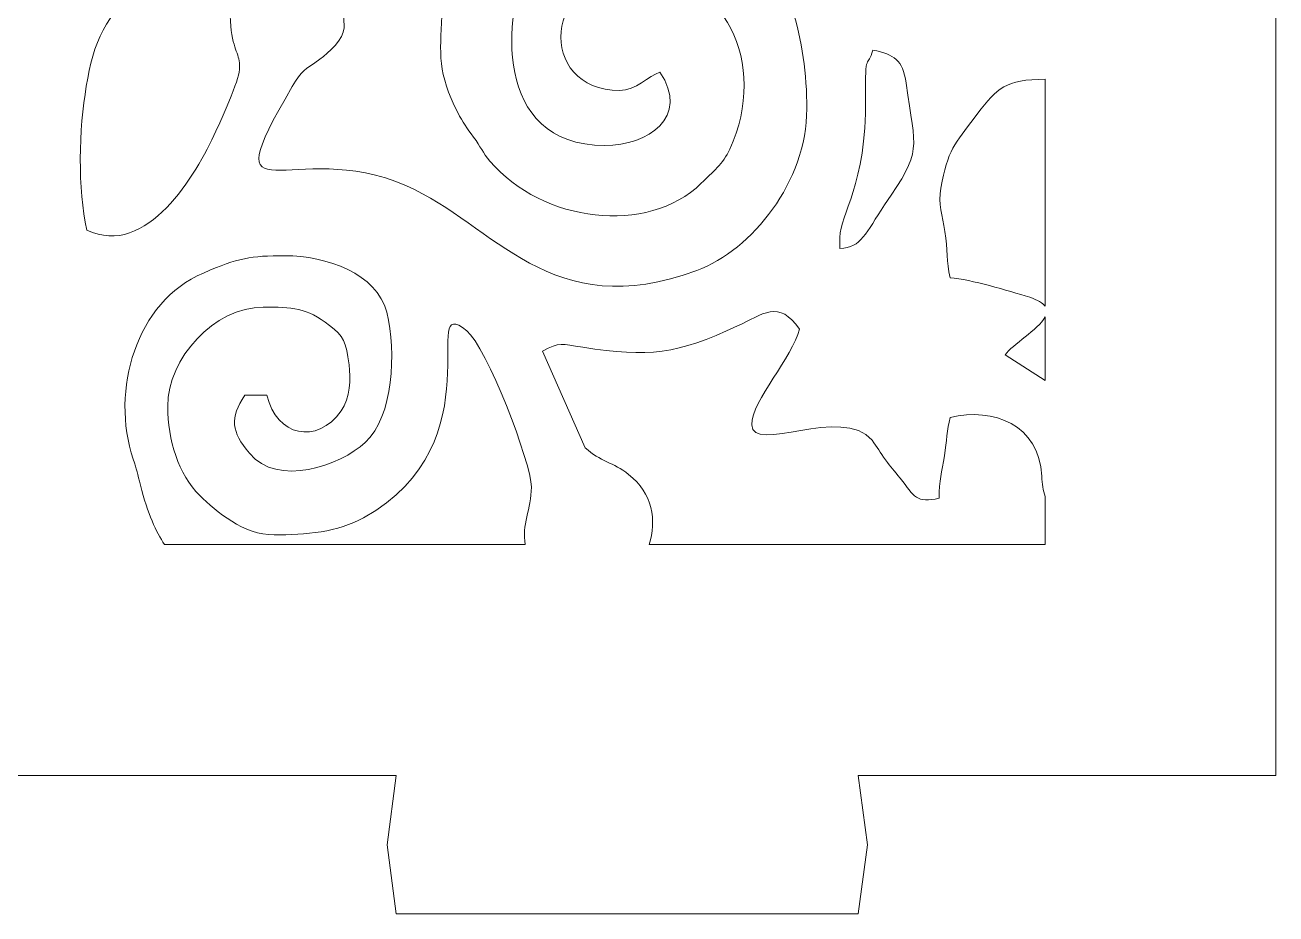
# Model space of a CAD drawing. Header units: centimetres. Extents: x -74 to 37, y -17 to 14.
# Drawn here: x 6.835 to 9.544, y 3.151 to 5.076 of the extents above; entities that cross this region are included whole.
import ezdxf

# ---------------------------------------------------------------- set-up
doc = ezdxf.new("R2010")
doc.units = ezdxf.units.CM
doc.header["$MEASUREMENT"] = 0
doc.layers.add('layer 1', color=7, linetype='Continuous')

msp = doc.modelspace()

# ---------------------------------------------------------------- linework, layer by layer
at = {"layer": 'layer 1', "color": 250, "lineweight": 9}
for points, knots in [([(4.40531, 13.45147), (4.40531, 13.45147), (4.85756, 13.45147), (4.85756, 13.45147), (4.85756, 13.45147), (4.85756, 13.45147), (5.3098, 13.45147), (5.3098, 13.45147), (5.3098, 13.45147), (5.3098, 13.45147), (5.2898, 13.60147), (5.2898, 13.60147), (5.2898, 13.60147), (5.2898, 13.60147), (5.3098, 13.75147), (5.3098, 13.75147), (5.3098, 13.75147), (5.3098, 13.75147), (5.8098, 13.75147), (5.8098, 13.75147), (5.8098, 13.75147), (5.8098, 13.75147), (6.3098, 13.75147), (6.3098, 13.75147), (6.3098, 13.75147), (6.3098, 13.75147), (6.3298, 13.60147), (6.3298, 13.60147), (6.3298, 13.60147), (6.3298, 13.60147), (6.3098, 13.45147), (6.3098, 13.45147), (6.3098, 13.45147), (6.3098, 13.45147), (6.9745, 13.45147), (6.9745, 13.45147), (6.9745, 13.45147), (6.9745, 13.45147), (7.6392, 13.45147), (7.6392, 13.45147), (7.6392, 13.45147), (7.6392, 13.45147), (7.6192, 13.60147), (7.6192, 13.60147), (7.6192, 13.60147), (7.6192, 13.60147), (7.6392, 13.75147), (7.6392, 13.75147), (7.6392, 13.75147), (7.6392, 13.75147), (8.1392, 13.75147), (8.1392, 13.75147), (8.1392, 13.75147), (8.1392, 13.75147), (8.6392, 13.75147), (8.6392, 13.75147), (8.6392, 13.75147), (8.6392, 13.75147), (8.6592, 13.60147), (8.6592, 13.60147), (8.6592, 13.60147), (8.6592, 13.60147), (8.6392, 13.45147), (8.6392, 13.45147), (8.6392, 13.45147), (8.6392, 13.45147), (9.5437, 13.45147), (9.5437, 13.45147), (9.5437, 13.45147), (9.5437, 13.45147), (9.5437, 3.45147), (9.5437, 3.45147), (9.5437, 3.45147), (9.5437, 3.45147), (9.09145, 3.45147), (9.09145, 3.45147), (9.09145, 3.45147), (9.09145, 3.45147), (8.6392, 3.45147), (8.6392, 3.45147), (8.6392, 3.45147), (8.6392, 3.45147), (8.6592, 3.30147), (8.6592, 3.30147), (8.6592, 3.30147), (8.6592, 3.30147), (8.6392, 3.15147), (8.6392, 3.15147), (8.6392, 3.15147), (8.6392, 3.15147), (8.1392, 3.15147), (8.1392, 3.15147), (8.1392, 3.15147), (8.1392, 3.15147), (7.6392, 3.15147), (7.6392, 3.15147), (7.6392, 3.15147), (7.6392, 3.15147), (7.6192, 3.30147), (7.6192, 3.30147), (7.6192, 3.30147), (7.6192, 3.30147), (7.6392, 3.45147), (7.6392, 3.45147), (7.6392, 3.45147), (7.6392, 3.45147), (6.9745, 3.45147), (6.9745, 3.45147), (6.9745, 3.45147), (6.9745, 3.45147), (6.3098, 3.45147), (6.3098, 3.45147), (6.3098, 3.45147), (6.3098, 3.45147), (6.3298, 3.30147), (6.3298, 3.30147), (6.3298, 3.30147), (6.3298, 3.30147), (6.3098, 3.15147), (6.3098, 3.15147), (6.3098, 3.15147), (6.3098, 3.15147), (5.8098, 3.15147), (5.8098, 3.15147), (5.8098, 3.15147), (5.8098, 3.15147), (5.3098, 3.15147), (5.3098, 3.15147), (5.3098, 3.15147), (5.3098, 3.15147), (5.2898, 3.30147), (5.2898, 3.30147), (5.2898, 3.30147), (5.2898, 3.30147), (5.3098, 3.45147), (5.3098, 3.45147), (5.3098, 3.45147), (5.3098, 3.45147), (4.40531, 3.45147), (4.40531, 3.45147), (4.40531, 3.45147), (4.40531, 3.45147), (4.40531, 13.45147), (4.40531, 13.45147)], [0, 0, 0, 0, 0.027027, 0.027027, 0.027027, 0.027027, 0.0540541, 0.0540541, 0.0540541, 0.0540541, 0.0810811, 0.0810811, 0.0810811, 0.0810811, 0.1081081, 0.1081081, 0.1081081, 0.1081081, 0.1351351, 0.1351351, 0.1351351, 0.1351351, 0.1621622, 0.1621622, 0.1621622, 0.1621622, 0.1891892, 0.1891892, 0.1891892, 0.1891892, 0.2162162, 0.2162162, 0.2162162, 0.2162162, 0.2432432, 0.2432432, 0.2432432, 0.2432432, 0.2702703, 0.2702703, 0.2702703, 0.2702703, 0.2972973, 0.2972973, 0.2972973, 0.2972973, 0.3243243, 0.3243243, 0.3243243, 0.3243243, 0.3513514, 0.3513514, 0.3513514, 0.3513514, 0.3783784, 0.3783784, 0.3783784, 0.3783784, 0.4054054, 0.4054054, 0.4054054, 0.4054054, 0.4324324, 0.4324324, 0.4324324, 0.4324324, 0.4594595, 0.4594595, 0.4594595, 0.4594595, 0.4864865, 0.4864865, 0.4864865, 0.4864865, 0.5135135, 0.5135135, 0.5135135, 0.5135135, 0.5405405, 0.5405405, 0.5405405, 0.5405405, 0.5675676, 0.5675676, 0.5675676, 0.5675676, 0.5945946, 0.5945946, 0.5945946, 0.5945946, 0.6216216, 0.6216216, 0.6216216, 0.6216216, 0.6486486, 0.6486486, 0.6486486, 0.6486486, 0.6756757, 0.6756757, 0.6756757, 0.6756757, 0.7027027, 0.7027027, 0.7027027, 0.7027027, 0.7297297, 0.7297297, 0.7297297, 0.7297297, 0.7567568, 0.7567568, 0.7567568, 0.7567568, 0.7837838, 0.7837838, 0.7837838, 0.7837838, 0.8108108, 0.8108108, 0.8108108, 0.8108108, 0.8378378, 0.8378378, 0.8378378, 0.8378378, 0.8648649, 0.8648649, 0.8648649, 0.8648649, 0.8918919, 0.8918919, 0.8918919, 0.8918919, 0.9189189, 0.9189189, 0.9189189, 0.9189189, 0.9459459, 0.9459459, 0.9459459, 0.9459459, 1, 1, 1, 1]), ([(6.96927, 4.63207), (6.94879, 4.71998), (6.95227, 4.85103), (6.96796, 4.94353), (6.96796, 4.94353), (6.98378, 5.03675), (7.00823, 5.10349), (7.08975, 5.15574), (7.08975, 5.15574), (7.08975, 5.15574), (7.20509, 5.21534), (7.20509, 5.21534), (7.20509, 5.21534), (7.22753, 5.22666), (7.24224, 5.23509), (7.26233, 5.24557), (7.26233, 5.24557), (7.26233, 5.24557), (7.41978, 5.33464), (7.41978, 5.33464), (7.41978, 5.33464), (7.45708, 5.35352), (7.49443, 5.37835), (7.53389, 5.38753), (7.53389, 5.38753), (7.53389, 5.29183), (7.5205, 5.33598), (7.54184, 5.2444), (7.54184, 5.2444), (7.59829, 5.2444), (7.58476, 5.24849), (7.61161, 5.27801), (7.61161, 5.27801), (7.66714, 5.33905), (7.76342, 5.41054), (7.85197, 5.36368), (7.85197, 5.36368), (7.84351, 5.33199), (7.81863, 5.32143), (7.80295, 5.29342), (7.80295, 5.29342), (7.79582, 5.2807), (7.79154, 5.2711), (7.7837, 5.257), (7.7837, 5.257), (7.77539, 5.24205), (7.7709, 5.23398), (7.76431, 5.22073), (7.76431, 5.22073), (7.72371, 5.13919), (7.73983, 5.13568), (7.73778, 5.09533), (7.73778, 5.09533), (7.73365, 5.01377), (7.72824, 4.97216), (7.77211, 4.8862), (7.77211, 4.8862), (7.78303, 4.86483), (7.7919, 4.85304), (7.80657, 4.83319), (7.80657, 4.83319), (7.82236, 4.81181), (7.82542, 4.80016), (7.84191, 4.78104), (7.84191, 4.78104), (7.95637, 4.64833), (8.18202, 4.6192), (8.29946, 4.73329), (8.29946, 4.73329), (8.32415, 4.75726), (8.34659, 4.77537), (8.36107, 4.80687), (8.36107, 4.80687), (8.44715, 4.99413), (8.3457, 5.18873), (8.17007, 5.18873), (8.17007, 5.18873), (7.94693, 5.18873), (7.94441, 4.93426), (8.12235, 4.93426), (8.12235, 4.93426), (8.15749, 4.93426), (8.18538, 4.96517), (8.20983, 4.97402), (8.20983, 4.97402), (8.27523, 4.87636), (8.18345, 4.81497), (8.09055, 4.81497), (8.09055, 4.81497), (7.84371, 4.81497), (7.87316, 5.10665), (7.92309, 5.20509), (7.92309, 5.20509), (7.99587, 5.3486), (8.2442, 5.38506), (8.37247, 5.28775), (8.37247, 5.28775), (8.49134, 5.19758), (8.52792, 5.04251), (8.52792, 4.8945), (8.52792, 4.8945), (8.52792, 4.73674), (8.40983, 4.58932), (8.2896, 4.54435), (8.2896, 4.54435), (7.97399, 4.42629), (7.85001, 4.64464), (7.66136, 4.72774), (7.66136, 4.72774), (7.41493, 4.8363), (7.23471, 4.63728), (7.41394, 4.94287), (7.41394, 4.94287), (7.43472, 4.9783), (7.44044, 4.97796), (7.47384, 5.00225), (7.47384, 5.00225), (7.49167, 5.01521), (7.52593, 5.0458), (7.52593, 5.06945), (7.52593, 5.06945), (7.52593, 5.18987), (7.49077, 5.22054), (7.39074, 5.22054), (7.39074, 5.22054), (7.34108, 5.22054), (7.27941, 5.15887), (7.27941, 5.10921), (7.27941, 5.10921), (7.27941, 4.9612), (7.34218, 5.04978), (7.24862, 4.84577), (7.24862, 4.84577), (7.20553, 4.75183), (7.09958, 4.56954), (6.96927, 4.63207)], [0, 0, 0, 0, 0.0285714, 0.0285714, 0.0285714, 0.0285714, 0.0571429, 0.0571429, 0.0571429, 0.0571429, 0.0857143, 0.0857143, 0.0857143, 0.0857143, 0.1142857, 0.1142857, 0.1142857, 0.1142857, 0.1428571, 0.1428571, 0.1428571, 0.1428571, 0.1714286, 0.1714286, 0.1714286, 0.1714286, 0.2, 0.2, 0.2, 0.2, 0.2285714, 0.2285714, 0.2285714, 0.2285714, 0.2571429, 0.2571429, 0.2571429, 0.2571429, 0.2857143, 0.2857143, 0.2857143, 0.2857143, 0.3142857, 0.3142857, 0.3142857, 0.3142857, 0.3428571, 0.3428571, 0.3428571, 0.3428571, 0.3714286, 0.3714286, 0.3714286, 0.3714286, 0.4, 0.4, 0.4, 0.4, 0.4285714, 0.4285714, 0.4285714, 0.4285714, 0.4571429, 0.4571429, 0.4571429, 0.4571429, 0.4857143, 0.4857143, 0.4857143, 0.4857143, 0.5142857, 0.5142857, 0.5142857, 0.5142857, 0.5428571, 0.5428571, 0.5428571, 0.5428571, 0.5714286, 0.5714286, 0.5714286, 0.5714286, 0.6, 0.6, 0.6, 0.6, 0.6285714, 0.6285714, 0.6285714, 0.6285714, 0.6571429, 0.6571429, 0.6571429, 0.6571429, 0.6857143, 0.6857143, 0.6857143, 0.6857143, 0.7142857, 0.7142857, 0.7142857, 0.7142857, 0.7428571, 0.7428571, 0.7428571, 0.7428571, 0.7714286, 0.7714286, 0.7714286, 0.7714286, 0.8, 0.8, 0.8, 0.8, 0.8285714, 0.8285714, 0.8285714, 0.8285714, 0.8571429, 0.8571429, 0.8571429, 0.8571429, 0.8857143, 0.8857143, 0.8857143, 0.8857143, 0.9142857, 0.9142857, 0.9142857, 0.9142857, 0.9428571, 0.9428571, 0.9428571, 0.9428571, 1, 1, 1, 1]), ([(8.59948, 4.61617), (8.59948, 4.66702), (8.65768, 4.7284), (8.6552, 4.91831), (8.6552, 4.91831), (8.65383, 5.02264), (8.65984, 4.97971), (8.67106, 5.02173), (8.67106, 5.02173), (8.71756, 5.0109), (8.73563, 5.00145), (8.74269, 4.95022), (8.74269, 4.95022), (8.76336, 4.80033), (8.77962, 4.80848), (8.69641, 4.68624), (8.69641, 4.68624), (8.65524, 4.62575), (8.64656, 4.59336), (8.59948, 4.59232), (8.59948, 4.59232), (8.59948, 4.59232), (8.59948, 4.61617), (8.59948, 4.61617)], [0, 0, 0, 0, 0.1428571, 0.1428571, 0.1428571, 0.1428571, 0.2857143, 0.2857143, 0.2857143, 0.2857143, 0.4285714, 0.4285714, 0.4285714, 0.4285714, 0.5714286, 0.5714286, 0.5714286, 0.5714286, 0.7142857, 0.7142857, 0.7142857, 0.7142857, 1, 1, 1, 1]), ([(9.04371, 4.46692), (9.03885, 4.4741), (9.02843, 4.48069), (9.01043, 4.48636), (9.01043, 4.48636), (8.96183, 4.50166), (8.88507, 4.52478), (8.83806, 4.52869), (8.83806, 4.52869), (8.8296, 4.56499), (8.83308, 4.5882), (8.82699, 4.62896), (8.82699, 4.62896), (8.82175, 4.66407), (8.81212, 4.68781), (8.81811, 4.72295), (8.81811, 4.72295), (8.83199, 4.8044), (8.85005, 4.82083), (8.89024, 4.87412), (8.89024, 4.87412), (8.9343, 4.93255), (8.95085, 4.95544), (9.0288, 4.95823), (9.0288, 4.95823), (9.0288, 4.95823), (9.04371, 4.95871), (9.04371, 4.95871), (9.04371, 4.95871), (9.04371, 4.95871), (9.04371, 4.46692), (9.04371, 4.46692)], [0, 0, 0, 0, 0.1111111, 0.1111111, 0.1111111, 0.1111111, 0.2222222, 0.2222222, 0.2222222, 0.2222222, 0.3333333, 0.3333333, 0.3333333, 0.3333333, 0.4444444, 0.4444444, 0.4444444, 0.4444444, 0.5555556, 0.5555556, 0.5555556, 0.5555556, 0.6666667, 0.6666667, 0.6666667, 0.6666667, 0.7777778, 0.7777778, 0.7777778, 0.7777778, 1, 1, 1, 1]), ([(7.13744, 3.95147), (7.11877, 3.97865), (7.10107, 4.01669), (7.0852, 4.08002), (7.0852, 4.08002), (7.07905, 4.1046), (7.0772, 4.11323), (7.06957, 4.13595), (7.06957, 4.13595), (7.01975, 4.2843), (7.07551, 4.47724), (7.22138, 4.53901), (7.22138, 4.53901), (7.29826, 4.57158), (7.32215, 4.5764), (7.39869, 4.5764), (7.39869, 4.5764), (7.48691, 4.5764), (7.59801, 4.53786), (7.61829, 4.45406), (7.61829, 4.45406), (7.63947, 4.36652), (7.63285, 4.22912), (7.57208, 4.1724), (7.57208, 4.1724), (7.51752, 4.12146), (7.38199, 4.07461), (7.32096, 4.14877), (7.32096, 4.14877), (7.28233, 4.19571), (7.27805, 4.22469), (7.31122, 4.27422), (7.31122, 4.27422), (7.31122, 4.27422), (7.35894, 4.27422), (7.35894, 4.27422), (7.35894, 4.27422), (7.37954, 4.1858), (7.46739, 4.1664), (7.51986, 4.24054), (7.51986, 4.24054), (7.53945, 4.26822), (7.54078, 4.31076), (7.53691, 4.34022), (7.53691, 4.34022), (7.53028, 4.39084), (7.5249, 4.40192), (7.49451, 4.42569), (7.49451, 4.42569), (7.44519, 4.46429), (7.41301, 4.46507), (7.35099, 4.46507), (7.35099, 4.46507), (7.24464, 4.46507), (7.14422, 4.35414), (7.14422, 4.25037), (7.14422, 4.25037), (7.14422, 4.17719), (7.16724, 4.10335), (7.21363, 4.05734), (7.21363, 4.05734), (7.24915, 4.02214), (7.30893, 3.97204), (7.37484, 3.97204), (7.37484, 3.97204), (7.44237, 3.97204), (7.51305, 3.97825), (7.56838, 4.00911), (7.56838, 4.00911), (7.86171, 4.17273), (7.68324, 4.50183), (7.79161, 4.41406), (7.79161, 4.41406), (7.83382, 4.37988), (7.9315, 4.12898), (7.9315, 4.07542), (7.9315, 4.07542), (7.9315, 4.02783), (7.90972, 3.99285), (7.91835, 3.95147), (7.91835, 3.95147), (7.91835, 3.95147), (7.13744, 3.95147), (7.13744, 3.95147)], [0, 0, 0, 0, 0.0454545, 0.0454545, 0.0454545, 0.0454545, 0.0909091, 0.0909091, 0.0909091, 0.0909091, 0.1363636, 0.1363636, 0.1363636, 0.1363636, 0.1818182, 0.1818182, 0.1818182, 0.1818182, 0.2272727, 0.2272727, 0.2272727, 0.2272727, 0.2727273, 0.2727273, 0.2727273, 0.2727273, 0.3181818, 0.3181818, 0.3181818, 0.3181818, 0.3636364, 0.3636364, 0.3636364, 0.3636364, 0.4090909, 0.4090909, 0.4090909, 0.4090909, 0.4545455, 0.4545455, 0.4545455, 0.4545455, 0.5, 0.5, 0.5, 0.5, 0.5454545, 0.5454545, 0.5454545, 0.5454545, 0.5909091, 0.5909091, 0.5909091, 0.5909091, 0.6363636, 0.6363636, 0.6363636, 0.6363636, 0.6818182, 0.6818182, 0.6818182, 0.6818182, 0.7272727, 0.7272727, 0.7272727, 0.7272727, 0.7727273, 0.7727273, 0.7727273, 0.7727273, 0.8181818, 0.8181818, 0.8181818, 0.8181818, 0.8636364, 0.8636364, 0.8636364, 0.8636364, 0.9090909, 0.9090909, 0.9090909, 0.9090909, 1, 1, 1, 1]), ([(8.18654, 3.95147), (8.20313, 4.00297), (8.19433, 4.06176), (8.14211, 4.10312), (8.14211, 4.10312), (8.10915, 4.12921), (8.08056, 4.13085), (8.04841, 4.16051), (8.04841, 4.16051), (8.04841, 4.16051), (7.95535, 4.36965), (7.95535, 4.36965), (7.95535, 4.36965), (7.99387, 4.39003), (7.99613, 4.38544), (8.04317, 4.37818), (8.04317, 4.37818), (8.18676, 4.356), (8.24583, 4.36302), (8.3778, 4.42433), (8.3778, 4.42433), (8.43111, 4.4491), (8.46814, 4.48288), (8.51201, 4.41736), (8.51201, 4.41736), (8.49799, 4.35717), (8.40863, 4.26315), (8.40863, 4.2106), (8.40863, 4.2106), (8.40863, 4.14516), (8.60525, 4.25407), (8.66913, 4.17686), (8.66913, 4.17686), (8.68087, 4.16268), (8.68629, 4.15039), (8.69823, 4.13439), (8.69823, 4.13439), (8.71068, 4.11771), (8.71641, 4.11217), (8.73004, 4.09463), (8.73004, 4.09463), (8.76088, 4.05495), (8.7656, 4.04024), (8.8142, 4.05156), (8.8142, 4.05156), (8.8142, 4.0901), (8.81999, 4.10746), (8.82571, 4.14342), (8.82571, 4.14342), (8.83086, 4.17571), (8.83169, 4.19919), (8.83806, 4.22651), (8.83806, 4.22651), (8.93212, 4.24842), (9.03148, 4.21072), (9.0366, 4.09901), (9.0366, 4.09901), (9.03734, 4.08294), (9.03982, 4.06829), (9.04371, 4.05498), (9.04371, 4.05498), (9.04371, 4.05498), (9.04371, 3.95147), (9.04371, 3.95147), (9.04371, 3.95147), (9.04371, 3.95147), (8.18654, 3.95147), (8.18654, 3.95147)], [0, 0, 0, 0, 0.0555556, 0.0555556, 0.0555556, 0.0555556, 0.1111111, 0.1111111, 0.1111111, 0.1111111, 0.1666667, 0.1666667, 0.1666667, 0.1666667, 0.2222222, 0.2222222, 0.2222222, 0.2222222, 0.2777778, 0.2777778, 0.2777778, 0.2777778, 0.3333333, 0.3333333, 0.3333333, 0.3333333, 0.3888889, 0.3888889, 0.3888889, 0.3888889, 0.4444444, 0.4444444, 0.4444444, 0.4444444, 0.5, 0.5, 0.5, 0.5, 0.5555556, 0.5555556, 0.5555556, 0.5555556, 0.6111111, 0.6111111, 0.6111111, 0.6111111, 0.6666667, 0.6666667, 0.6666667, 0.6666667, 0.7222222, 0.7222222, 0.7222222, 0.7222222, 0.7777778, 0.7777778, 0.7777778, 0.7777778, 0.8333333, 0.8333333, 0.8333333, 0.8333333, 0.8888889, 0.8888889, 0.8888889, 0.8888889, 1, 1, 1, 1]), ([(9.04371, 4.30644), (9.04371, 4.30644), (8.95734, 4.3617), (8.95734, 4.3617), (8.95734, 4.3617), (8.97243, 4.38424), (9.02917, 4.41585), (9.04371, 4.44386), (9.04371, 4.44386), (9.04371, 4.44386), (9.04371, 4.30644), (9.04371, 4.30644)], [0, 0, 0, 0, 0.25, 0.25, 0.25, 0.25, 0.5, 0.5, 0.5, 0.5, 1, 1, 1, 1])]:
    msp.add_open_spline(points, degree=3, knots=knots, dxfattribs=at)

doc.saveas('drawing.dxf')
